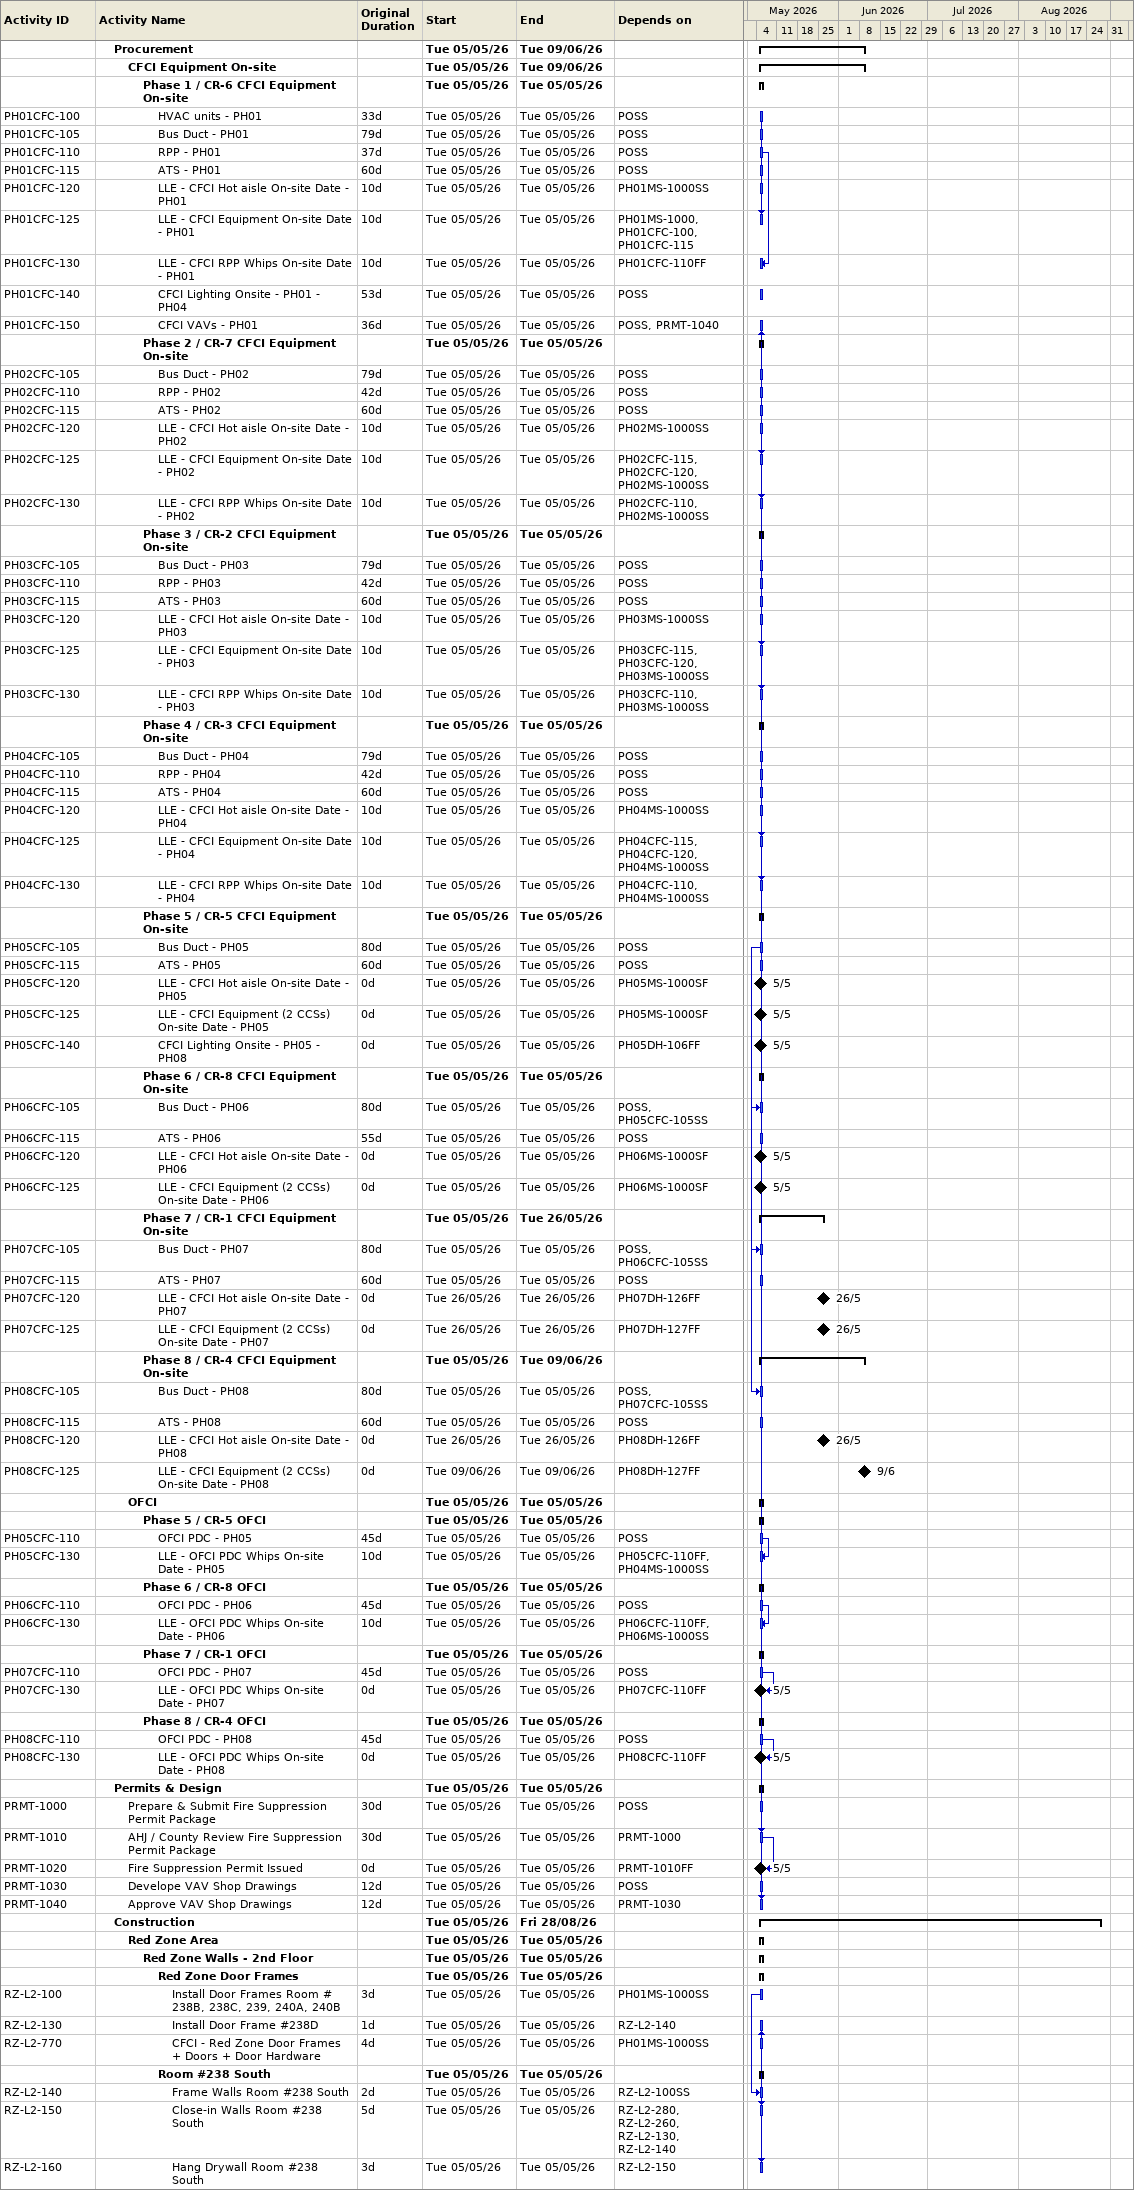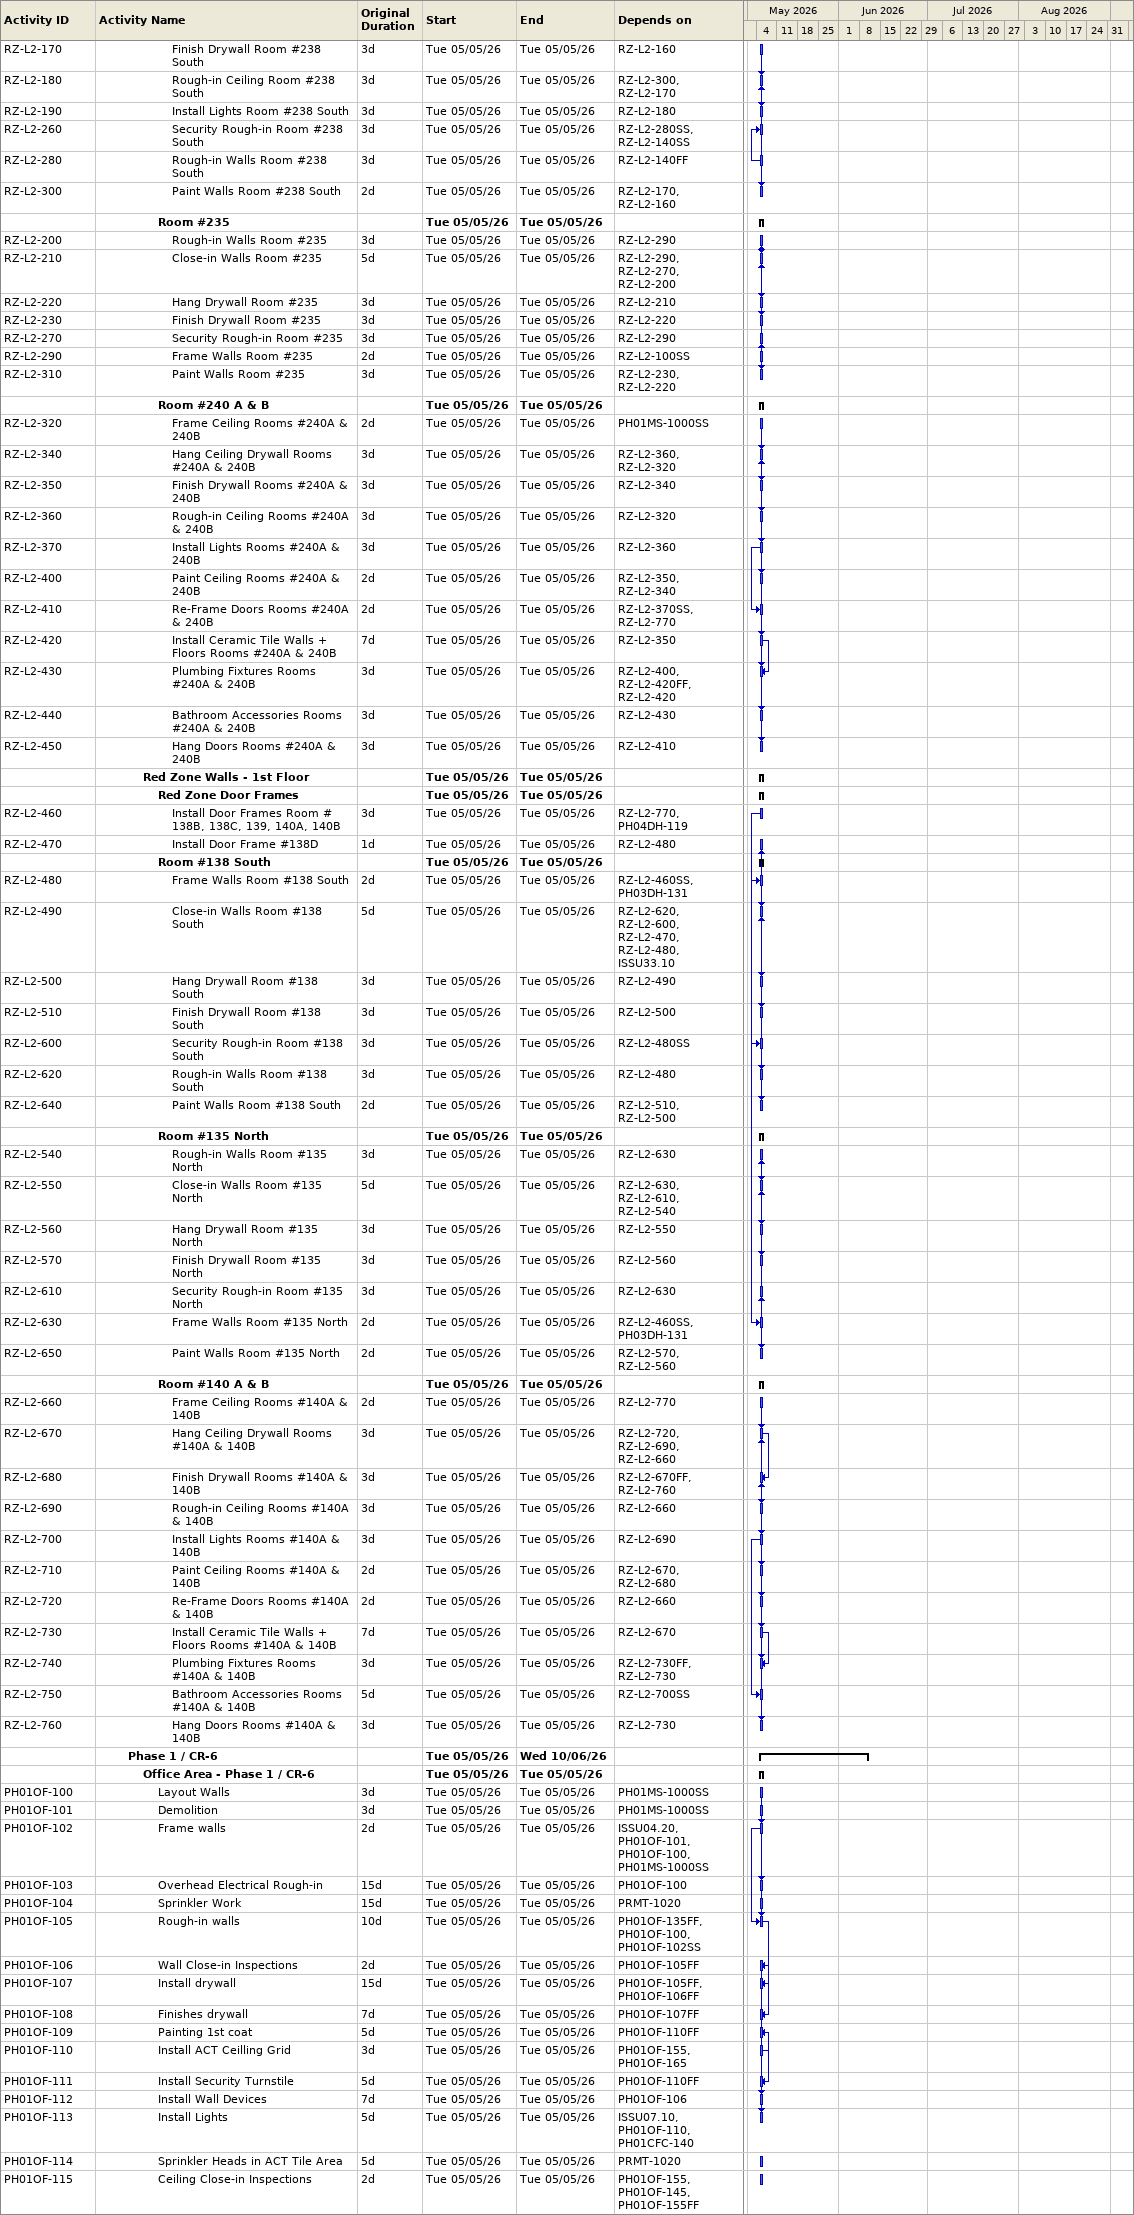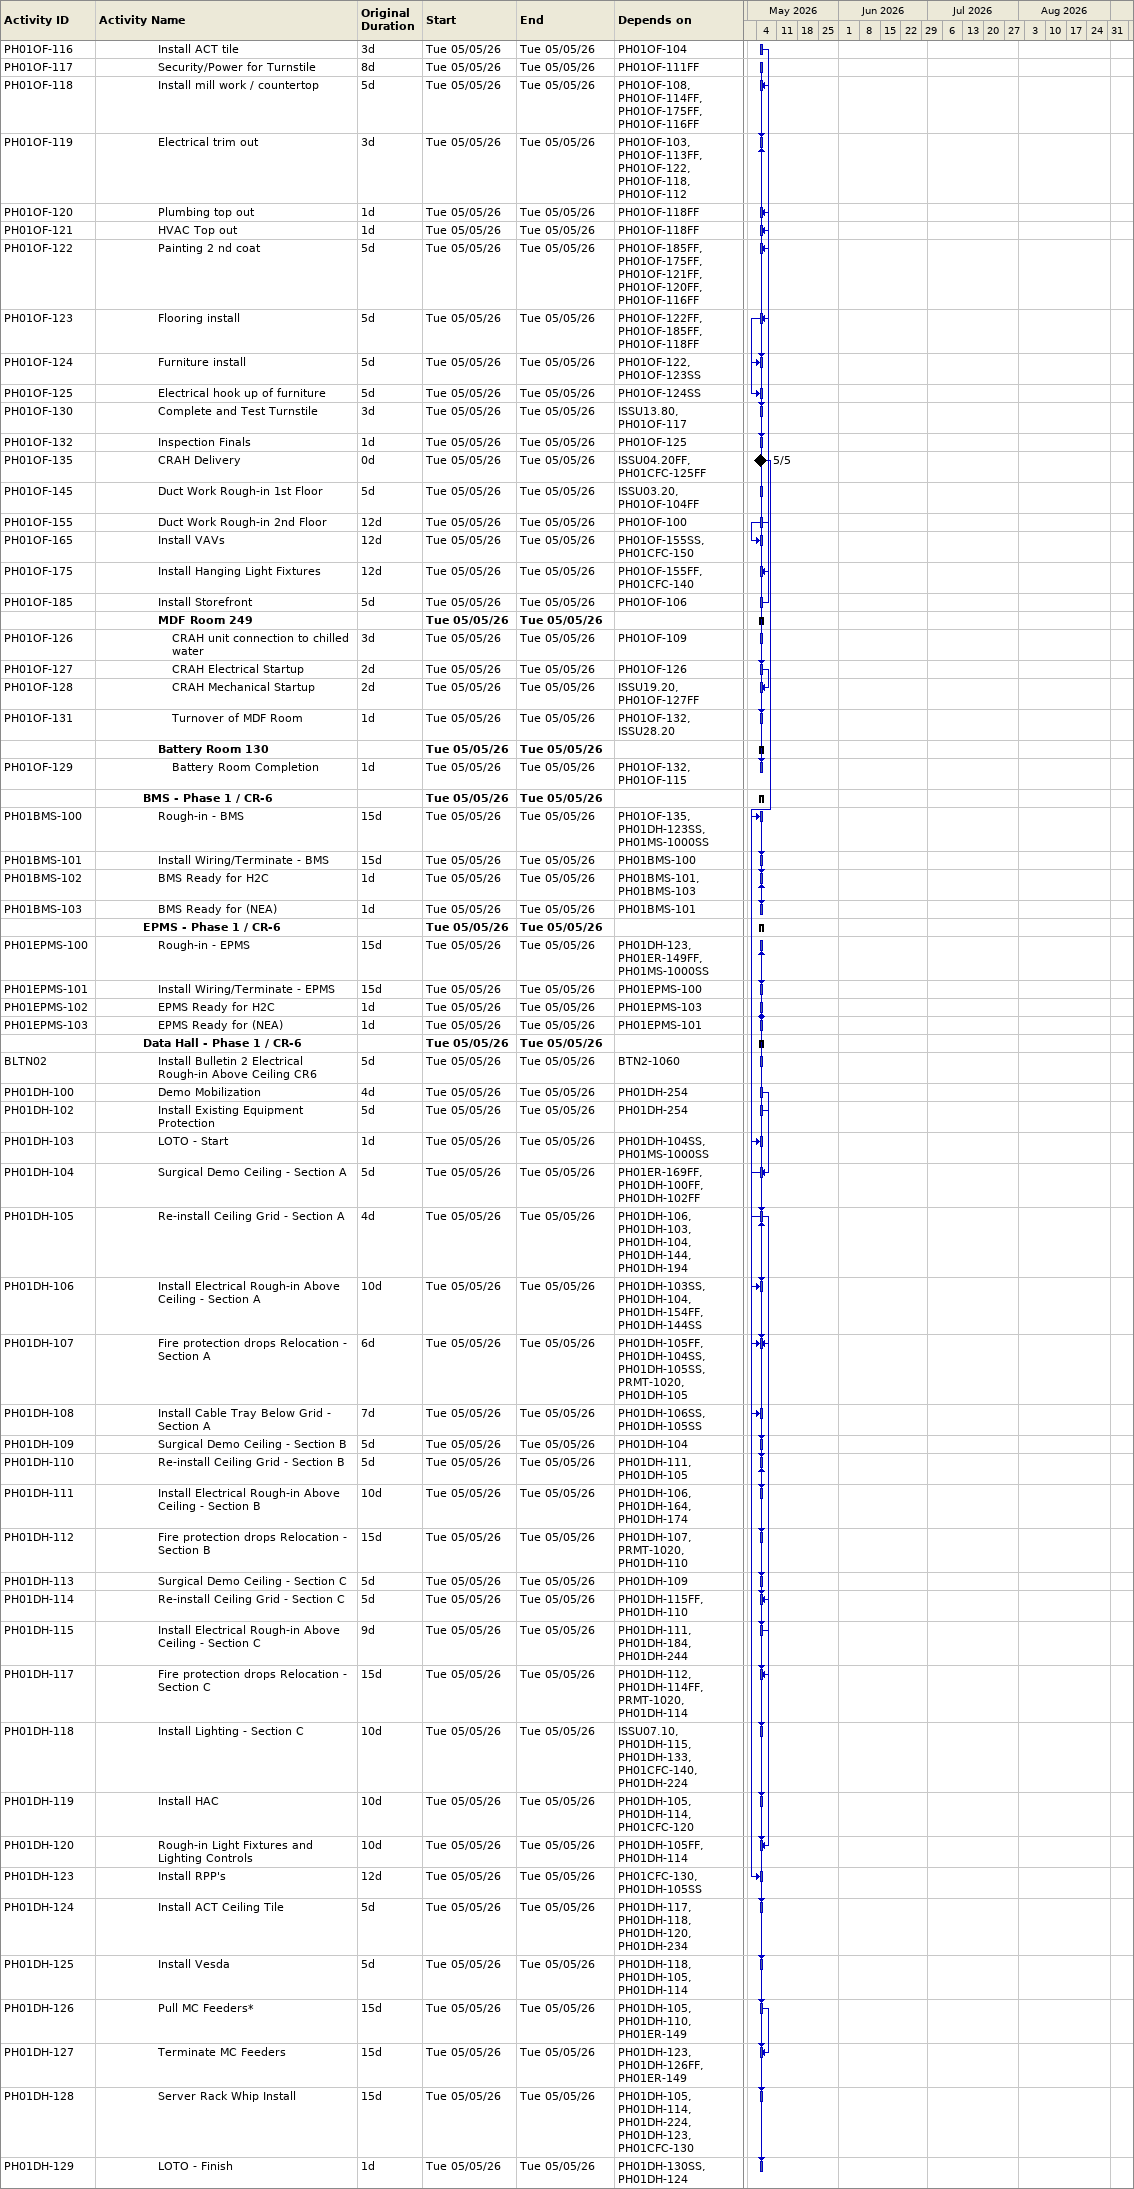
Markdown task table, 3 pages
| ID | Level | Task | Original duration | Start | Finish | Predecessors |
|---|---|---|---|---|---|---|
|  | 2 | **Procurement** |  | 2026-05-05 | 2026-06-09 |  |
|  | 3 | **CFCI Equipment On-site** |  | 2026-05-05 | 2026-06-09 |  |
|  | 4 | **Phase 1 / CR-6 CFCI Equipment On-site** |  | 2026-05-05 | 2026-05-05 |  |
| PH01CFC-100 | 5 | HVAC units - PH01 | 33d | 2026-05-05 | 2026-05-05 | POSS |
| PH01CFC-105 | 5 | Bus Duct - PH01 | 79d | 2026-05-05 | 2026-05-05 | POSS |
| PH01CFC-110 | 5 | RPP - PH01 | 37d | 2026-05-05 | 2026-05-05 | POSS |
| PH01CFC-115 | 5 | ATS - PH01 | 60d | 2026-05-05 | 2026-05-05 | POSS |
| PH01CFC-120 | 5 | LLE - CFCI Hot aisle On-site Date - PH01 | 10d | 2026-05-05 | 2026-05-05 | PH01MS-1000SS |
| PH01CFC-125 | 5 | LLE - CFCI Equipment On-site Date - PH01 | 10d | 2026-05-05 | 2026-05-05 | PH01MS-1000, PH01CFC-100, PH01CFC-115 |
| PH01CFC-130 | 5 | LLE - CFCI RPP Whips On-site Date - PH01 | 10d | 2026-05-05 | 2026-05-05 | PH01CFC-110FF |
| PH01CFC-140 | 5 | CFCI Lighting Onsite - PH01 - PH04 | 53d | 2026-05-05 | 2026-05-05 | POSS |
| PH01CFC-150 | 5 | CFCI VAVs - PH01 | 36d | 2026-05-05 | 2026-05-05 | POSS, PRMT-1040 |
|  | 4 | **Phase 2 / CR-7 CFCI Equipment On-site** |  | 2026-05-05 | 2026-05-05 |  |
| PH02CFC-105 | 5 | Bus Duct - PH02 | 79d | 2026-05-05 | 2026-05-05 | POSS |
| PH02CFC-110 | 5 | RPP - PH02 | 42d | 2026-05-05 | 2026-05-05 | POSS |
| PH02CFC-115 | 5 | ATS - PH02 | 60d | 2026-05-05 | 2026-05-05 | POSS |
| PH02CFC-120 | 5 | LLE - CFCI Hot aisle On-site Date - PH02 | 10d | 2026-05-05 | 2026-05-05 | PH02MS-1000SS |
| PH02CFC-125 | 5 | LLE - CFCI Equipment On-site Date - PH02 | 10d | 2026-05-05 | 2026-05-05 | PH02CFC-115, PH02CFC-120, PH02MS-1000SS |
| PH02CFC-130 | 5 | LLE - CFCI RPP Whips On-site Date - PH02 | 10d | 2026-05-05 | 2026-05-05 | PH02CFC-110, PH02MS-1000SS |
|  | 4 | **Phase 3 / CR-2 CFCI Equipment On-site** |  | 2026-05-05 | 2026-05-05 |  |
| PH03CFC-105 | 5 | Bus Duct - PH03 | 79d | 2026-05-05 | 2026-05-05 | POSS |
| PH03CFC-110 | 5 | RPP - PH03 | 42d | 2026-05-05 | 2026-05-05 | POSS |
| PH03CFC-115 | 5 | ATS - PH03 | 60d | 2026-05-05 | 2026-05-05 | POSS |
| PH03CFC-120 | 5 | LLE - CFCI Hot aisle On-site Date - PH03 | 10d | 2026-05-05 | 2026-05-05 | PH03MS-1000SS |
| PH03CFC-125 | 5 | LLE - CFCI Equipment On-site Date - PH03 | 10d | 2026-05-05 | 2026-05-05 | PH03CFC-115, PH03CFC-120, PH03MS-1000SS |
| PH03CFC-130 | 5 | LLE - CFCI RPP Whips On-site Date - PH03 | 10d | 2026-05-05 | 2026-05-05 | PH03CFC-110, PH03MS-1000SS |
|  | 4 | **Phase 4 / CR-3 CFCI Equipment On-site** |  | 2026-05-05 | 2026-05-05 |  |
| PH04CFC-105 | 5 | Bus Duct - PH04 | 79d | 2026-05-05 | 2026-05-05 | POSS |
| PH04CFC-110 | 5 | RPP - PH04 | 42d | 2026-05-05 | 2026-05-05 | POSS |
| PH04CFC-115 | 5 | ATS - PH04 | 60d | 2026-05-05 | 2026-05-05 | POSS |
| PH04CFC-120 | 5 | LLE - CFCI Hot aisle On-site Date - PH04 | 10d | 2026-05-05 | 2026-05-05 | PH04MS-1000SS |
| PH04CFC-125 | 5 | LLE - CFCI Equipment On-site Date - PH04 | 10d | 2026-05-05 | 2026-05-05 | PH04CFC-115, PH04CFC-120, PH04MS-1000SS |
| PH04CFC-130 | 5 | LLE - CFCI RPP Whips On-site Date - PH04 | 10d | 2026-05-05 | 2026-05-05 | PH04CFC-110, PH04MS-1000SS |
|  | 4 | **Phase 5 / CR-5 CFCI Equipment On-site** |  | 2026-05-05 | 2026-05-05 |  |
| PH05CFC-105 | 5 | Bus Duct - PH05 | 80d | 2026-05-05 | 2026-05-05 | POSS |
| PH05CFC-115 | 5 | ATS - PH05 | 60d | 2026-05-05 | 2026-05-05 | POSS |
| PH05CFC-120 | 5 | LLE - CFCI Hot aisle On-site Date - PH05 | 0d | 2026-05-05 | 2026-05-05 | PH05MS-1000SF |
| PH05CFC-125 | 5 | LLE - CFCI Equipment (2 CCSs) On-site Date - PH05 | 0d | 2026-05-05 | 2026-05-05 | PH05MS-1000SF |
| PH05CFC-140 | 5 | CFCI Lighting Onsite - PH05 - PH08 | 0d | 2026-05-05 | 2026-05-05 | PH05DH-106FF |
|  | 4 | **Phase 6 / CR-8 CFCI Equipment On-site** |  | 2026-05-05 | 2026-05-05 |  |
| PH06CFC-105 | 5 | Bus Duct - PH06 | 80d | 2026-05-05 | 2026-05-05 | POSS, PH05CFC-105SS |
| PH06CFC-115 | 5 | ATS - PH06 | 55d | 2026-05-05 | 2026-05-05 | POSS |
| PH06CFC-120 | 5 | LLE - CFCI Hot aisle On-site Date - PH06 | 0d | 2026-05-05 | 2026-05-05 | PH06MS-1000SF |
| PH06CFC-125 | 5 | LLE - CFCI Equipment (2 CCSs) On-site Date - PH06 | 0d | 2026-05-05 | 2026-05-05 | PH06MS-1000SF |
|  | 4 | **Phase 7 / CR-1 CFCI Equipment On-site** |  | 2026-05-05 | 2026-05-26 |  |
| PH07CFC-105 | 5 | Bus Duct - PH07 | 80d | 2026-05-05 | 2026-05-05 | POSS, PH06CFC-105SS |
| PH07CFC-115 | 5 | ATS - PH07 | 60d | 2026-05-05 | 2026-05-05 | POSS |
| PH07CFC-120 | 5 | LLE - CFCI Hot aisle On-site Date - PH07 | 0d | 2026-05-26 | 2026-05-26 | PH07DH-126FF |
| PH07CFC-125 | 5 | LLE - CFCI Equipment (2 CCSs) On-site Date - PH07 | 0d | 2026-05-26 | 2026-05-26 | PH07DH-127FF |
|  | 4 | **Phase 8 / CR-4 CFCI Equipment On-site** |  | 2026-05-05 | 2026-06-09 |  |
| PH08CFC-105 | 5 | Bus Duct - PH08 | 80d | 2026-05-05 | 2026-05-05 | POSS, PH07CFC-105SS |
| PH08CFC-115 | 5 | ATS - PH08 | 60d | 2026-05-05 | 2026-05-05 | POSS |
| PH08CFC-120 | 5 | LLE - CFCI Hot aisle On-site Date - PH08 | 0d | 2026-05-26 | 2026-05-26 | PH08DH-126FF |
| PH08CFC-125 | 5 | LLE - CFCI Equipment (2 CCSs) On-site Date - PH08 | 0d | 2026-06-09 | 2026-06-09 | PH08DH-127FF |
|  | 3 | **OFCI** |  | 2026-05-05 | 2026-05-05 |  |
|  | 4 | **Phase 5 / CR-5 OFCI** |  | 2026-05-05 | 2026-05-05 |  |
| PH05CFC-110 | 5 | OFCI PDC - PH05 | 45d | 2026-05-05 | 2026-05-05 | POSS |
| PH05CFC-130 | 5 | LLE - OFCI PDC Whips On-site Date - PH05 | 10d | 2026-05-05 | 2026-05-05 | PH05CFC-110FF, PH04MS-1000SS |
|  | 4 | **Phase 6 / CR-8 OFCI** |  | 2026-05-05 | 2026-05-05 |  |
| PH06CFC-110 | 5 | OFCI PDC - PH06 | 45d | 2026-05-05 | 2026-05-05 | POSS |
| PH06CFC-130 | 5 | LLE - OFCI PDC Whips On-site Date - PH06 | 10d | 2026-05-05 | 2026-05-05 | PH06CFC-110FF, PH06MS-1000SS |
|  | 4 | **Phase 7 / CR-1 OFCI** |  | 2026-05-05 | 2026-05-05 |  |
| PH07CFC-110 | 5 | OFCI PDC - PH07 | 45d | 2026-05-05 | 2026-05-05 | POSS |
| PH07CFC-130 | 5 | LLE - OFCI PDC Whips On-site Date - PH07 | 0d | 2026-05-05 | 2026-05-05 | PH07CFC-110FF |
|  | 4 | **Phase 8 / CR-4 OFCI** |  | 2026-05-05 | 2026-05-05 |  |
| PH08CFC-110 | 5 | OFCI PDC - PH08 | 45d | 2026-05-05 | 2026-05-05 | POSS |
| PH08CFC-130 | 5 | LLE - OFCI PDC Whips On-site Date - PH08 | 0d | 2026-05-05 | 2026-05-05 | PH08CFC-110FF |
|  | 2 | **Permits & Design** |  | 2026-05-05 | 2026-05-05 |  |
| PRMT-1000 | 3 | Prepare & Submit Fire Suppression Permit Package | 30d | 2026-05-05 | 2026-05-05 | POSS |
| PRMT-1010 | 3 | AHJ / County Review Fire Suppression Permit Package | 30d | 2026-05-05 | 2026-05-05 | PRMT-1000 |
| PRMT-1020 | 3 | Fire Suppression Permit Issued | 0d | 2026-05-05 | 2026-05-05 | PRMT-1010FF |
| PRMT-1030 | 3 | Develope VAV Shop Drawings | 12d | 2026-05-05 | 2026-05-05 | POSS |
| PRMT-1040 | 3 | Approve VAV Shop Drawings | 12d | 2026-05-05 | 2026-05-05 | PRMT-1030 |
|  | 2 | **Construction** |  | 2026-05-05 | 2026-08-28 |  |
|  | 3 | **Red Zone Area** |  | 2026-05-05 | 2026-05-05 |  |
|  | 4 | **Red Zone Walls - 2nd Floor** |  | 2026-05-05 | 2026-05-05 |  |
|  | 5 | **Red Zone Door Frames** |  | 2026-05-05 | 2026-05-05 |  |
| RZ-L2-100 | 6 | Install Door Frames Room # 238B, 238C, 239, 240A, 240B | 3d | 2026-05-05 | 2026-05-05 | PH01MS-1000SS |
| RZ-L2-130 | 6 | Install Door Frame #238D | 1d | 2026-05-05 | 2026-05-05 | RZ-L2-140 |
| RZ-L2-770 | 6 | CFCI - Red Zone Door Frames + Doors + Door Hardware | 4d | 2026-05-05 | 2026-05-05 | PH01MS-1000SS |
|  | 5 | **Room #238 South** |  | 2026-05-05 | 2026-05-05 |  |
| RZ-L2-140 | 6 | Frame Walls Room #238 South | 2d | 2026-05-05 | 2026-05-05 | RZ-L2-100SS |
| RZ-L2-150 | 6 | Close-in Walls Room #238 South | 5d | 2026-05-05 | 2026-05-05 | RZ-L2-280, RZ-L2-260, RZ-L2-130, RZ-L2-140 |
| RZ-L2-160 | 6 | Hang Drywall Room #238 South | 3d | 2026-05-05 | 2026-05-05 | RZ-L2-150 |
| RZ-L2-170 | 6 | Finish Drywall Room #238 South | 3d | 2026-05-05 | 2026-05-05 | RZ-L2-160 |
| RZ-L2-180 | 6 | Rough-in Ceiling Room #238 South | 3d | 2026-05-05 | 2026-05-05 | RZ-L2-300, RZ-L2-170 |
| RZ-L2-190 | 6 | Install Lights Room #238 South | 3d | 2026-05-05 | 2026-05-05 | RZ-L2-180 |
| RZ-L2-260 | 6 | Security Rough-in Room #238 South | 3d | 2026-05-05 | 2026-05-05 | RZ-L2-280SS, RZ-L2-140SS |
| RZ-L2-280 | 6 | Rough-in Walls Room #238 South | 3d | 2026-05-05 | 2026-05-05 | RZ-L2-140FF |
| RZ-L2-300 | 6 | Paint Walls Room #238 South | 2d | 2026-05-05 | 2026-05-05 | RZ-L2-170, RZ-L2-160 |
|  | 5 | **Room #235** |  | 2026-05-05 | 2026-05-05 |  |
| RZ-L2-200 | 6 | Rough-in Walls Room #235 | 3d | 2026-05-05 | 2026-05-05 | RZ-L2-290 |
| RZ-L2-210 | 6 | Close-in Walls Room #235 | 5d | 2026-05-05 | 2026-05-05 | RZ-L2-290, RZ-L2-270, RZ-L2-200 |
| RZ-L2-220 | 6 | Hang Drywall Room #235 | 3d | 2026-05-05 | 2026-05-05 | RZ-L2-210 |
| RZ-L2-230 | 6 | Finish Drywall Room #235 | 3d | 2026-05-05 | 2026-05-05 | RZ-L2-220 |
| RZ-L2-270 | 6 | Security Rough-in Room #235 | 3d | 2026-05-05 | 2026-05-05 | RZ-L2-290 |
| RZ-L2-290 | 6 | Frame Walls Room #235 | 2d | 2026-05-05 | 2026-05-05 | RZ-L2-100SS |
| RZ-L2-310 | 6 | Paint Walls Room #235 | 3d | 2026-05-05 | 2026-05-05 | RZ-L2-230, RZ-L2-220 |
|  | 5 | **Room #240 A & B** |  | 2026-05-05 | 2026-05-05 |  |
| RZ-L2-320 | 6 | Frame Ceiling Rooms #240A & 240B | 2d | 2026-05-05 | 2026-05-05 | PH01MS-1000SS |
| RZ-L2-340 | 6 | Hang Ceiling Drywall Rooms #240A & 240B | 3d | 2026-05-05 | 2026-05-05 | RZ-L2-360, RZ-L2-320 |
| RZ-L2-350 | 6 | Finish Drywall Rooms #240A & 240B | 3d | 2026-05-05 | 2026-05-05 | RZ-L2-340 |
| RZ-L2-360 | 6 | Rough-in Ceiling Rooms #240A & 240B | 3d | 2026-05-05 | 2026-05-05 | RZ-L2-320 |
| RZ-L2-370 | 6 | Install Lights Rooms #240A & 240B | 3d | 2026-05-05 | 2026-05-05 | RZ-L2-360 |
| RZ-L2-400 | 6 | Paint Ceiling Rooms #240A & 240B | 2d | 2026-05-05 | 2026-05-05 | RZ-L2-350, RZ-L2-340 |
| RZ-L2-410 | 6 | Re-Frame Doors Rooms #240A & 240B | 2d | 2026-05-05 | 2026-05-05 | RZ-L2-370SS, RZ-L2-770 |
| RZ-L2-420 | 6 | Install Ceramic Tile Walls + Floors Rooms #240A & 240B | 7d | 2026-05-05 | 2026-05-05 | RZ-L2-350 |
| RZ-L2-430 | 6 | Plumbing Fixtures Rooms #240A & 240B | 3d | 2026-05-05 | 2026-05-05 | RZ-L2-400, RZ-L2-420FF, RZ-L2-420 |
| RZ-L2-440 | 6 | Bathroom Accessories Rooms #240A & 240B | 3d | 2026-05-05 | 2026-05-05 | RZ-L2-430 |
| RZ-L2-450 | 6 | Hang Doors Rooms #240A & 240B | 3d | 2026-05-05 | 2026-05-05 | RZ-L2-410 |
|  | 4 | **Red Zone Walls - 1st Floor** |  | 2026-05-05 | 2026-05-05 |  |
|  | 5 | **Red Zone Door Frames** |  | 2026-05-05 | 2026-05-05 |  |
| RZ-L2-460 | 6 | Install Door Frames Room # 138B, 138C, 139, 140A, 140B | 3d | 2026-05-05 | 2026-05-05 | RZ-L2-770, PH04DH-119 |
| RZ-L2-470 | 6 | Install Door Frame #138D | 1d | 2026-05-05 | 2026-05-05 | RZ-L2-480 |
|  | 5 | **Room #138 South** |  | 2026-05-05 | 2026-05-05 |  |
| RZ-L2-480 | 6 | Frame Walls Room #138 South | 2d | 2026-05-05 | 2026-05-05 | RZ-L2-460SS, PH03DH-131 |
| RZ-L2-490 | 6 | Close-in Walls Room #138 South | 5d | 2026-05-05 | 2026-05-05 | RZ-L2-620, RZ-L2-600, RZ-L2-470, RZ-L2-480, ISSU33.10 |
| RZ-L2-500 | 6 | Hang Drywall Room #138 South | 3d | 2026-05-05 | 2026-05-05 | RZ-L2-490 |
| RZ-L2-510 | 6 | Finish Drywall Room #138 South | 3d | 2026-05-05 | 2026-05-05 | RZ-L2-500 |
| RZ-L2-600 | 6 | Security Rough-in Room #138 South | 3d | 2026-05-05 | 2026-05-05 | RZ-L2-480SS |
| RZ-L2-620 | 6 | Rough-in Walls Room #138 South | 3d | 2026-05-05 | 2026-05-05 | RZ-L2-480 |
| RZ-L2-640 | 6 | Paint Walls Room #138 South | 2d | 2026-05-05 | 2026-05-05 | RZ-L2-510, RZ-L2-500 |
|  | 5 | **Room #135 North** |  | 2026-05-05 | 2026-05-05 |  |
| RZ-L2-540 | 6 | Rough-in Walls Room #135 North | 3d | 2026-05-05 | 2026-05-05 | RZ-L2-630 |
| RZ-L2-550 | 6 | Close-in Walls Room #135 North | 5d | 2026-05-05 | 2026-05-05 | RZ-L2-630, RZ-L2-610, RZ-L2-540 |
| RZ-L2-560 | 6 | Hang Drywall Room #135 North | 3d | 2026-05-05 | 2026-05-05 | RZ-L2-550 |
| RZ-L2-570 | 6 | Finish Drywall Room #135 North | 3d | 2026-05-05 | 2026-05-05 | RZ-L2-560 |
| RZ-L2-610 | 6 | Security Rough-in Room #135 North | 3d | 2026-05-05 | 2026-05-05 | RZ-L2-630 |
| RZ-L2-630 | 6 | Frame Walls Room #135 North | 2d | 2026-05-05 | 2026-05-05 | RZ-L2-460SS, PH03DH-131 |
| RZ-L2-650 | 6 | Paint Walls Room #135 North | 2d | 2026-05-05 | 2026-05-05 | RZ-L2-570, RZ-L2-560 |
|  | 5 | **Room #140 A & B** |  | 2026-05-05 | 2026-05-05 |  |
| RZ-L2-660 | 6 | Frame Ceiling Rooms #140A & 140B | 2d | 2026-05-05 | 2026-05-05 | RZ-L2-770 |
| RZ-L2-670 | 6 | Hang Ceiling Drywall Rooms #140A & 140B | 3d | 2026-05-05 | 2026-05-05 | RZ-L2-720, RZ-L2-690, RZ-L2-660 |
| RZ-L2-680 | 6 | Finish Drywall Rooms #140A & 140B | 3d | 2026-05-05 | 2026-05-05 | RZ-L2-670FF, RZ-L2-760 |
| RZ-L2-690 | 6 | Rough-in Ceiling Rooms #140A & 140B | 3d | 2026-05-05 | 2026-05-05 | RZ-L2-660 |
| RZ-L2-700 | 6 | Install Lights Rooms #140A & 140B | 3d | 2026-05-05 | 2026-05-05 | RZ-L2-690 |
| RZ-L2-710 | 6 | Paint Ceiling Rooms #140A & 140B | 2d | 2026-05-05 | 2026-05-05 | RZ-L2-670, RZ-L2-680 |
| RZ-L2-720 | 6 | Re-Frame Doors Rooms #140A & 140B | 2d | 2026-05-05 | 2026-05-05 | RZ-L2-660 |
| RZ-L2-730 | 6 | Install Ceramic Tile Walls + Floors Rooms #140A & 140B | 7d | 2026-05-05 | 2026-05-05 | RZ-L2-670 |
| RZ-L2-740 | 6 | Plumbing Fixtures Rooms #140A & 140B | 3d | 2026-05-05 | 2026-05-05 | RZ-L2-730FF, RZ-L2-730 |
| RZ-L2-750 | 6 | Bathroom Accessories Rooms #140A & 140B | 5d | 2026-05-05 | 2026-05-05 | RZ-L2-700SS |
| RZ-L2-760 | 6 | Hang Doors Rooms #140A & 140B | 3d | 2026-05-05 | 2026-05-05 | RZ-L2-730 |
|  | 3 | **Phase 1 / CR-6** |  | 2026-05-05 | 2026-06-10 |  |
|  | 4 | **Office Area - Phase 1 / CR-6** |  | 2026-05-05 | 2026-05-05 |  |
| PH01OF-100 | 5 | Layout Walls | 3d | 2026-05-05 | 2026-05-05 | PH01MS-1000SS |
| PH01OF-101 | 5 | Demolition | 3d | 2026-05-05 | 2026-05-05 | PH01MS-1000SS |
| PH01OF-102 | 5 | Frame walls | 2d | 2026-05-05 | 2026-05-05 | ISSU04.20, PH01OF-101, PH01OF-100, PH01MS-1000SS |
| PH01OF-103 | 5 | Overhead Electrical Rough-in | 15d | 2026-05-05 | 2026-05-05 | PH01OF-100 |
| PH01OF-104 | 5 | Sprinkler Work | 15d | 2026-05-05 | 2026-05-05 | PRMT-1020 |
| PH01OF-105 | 5 | Rough-in walls | 10d | 2026-05-05 | 2026-05-05 | PH01OF-135FF, PH01OF-100, PH01OF-102SS |
| PH01OF-106 | 5 | Wall Close-in Inspections | 2d | 2026-05-05 | 2026-05-05 | PH01OF-105FF |
| PH01OF-107 | 5 | Install drywall | 15d | 2026-05-05 | 2026-05-05 | PH01OF-105FF, PH01OF-106FF |
| PH01OF-108 | 5 | Finishes drywall | 7d | 2026-05-05 | 2026-05-05 | PH01OF-107FF |
| PH01OF-109 | 5 | Painting 1st coat | 5d | 2026-05-05 | 2026-05-05 | PH01OF-110FF |
| PH01OF-110 | 5 | Install ACT Ceilling Grid | 3d | 2026-05-05 | 2026-05-05 | PH01OF-155, PH01OF-165 |
| PH01OF-111 | 5 | Install Security Turnstile | 5d | 2026-05-05 | 2026-05-05 | PH01OF-110FF |
| PH01OF-112 | 5 | Install Wall Devices | 7d | 2026-05-05 | 2026-05-05 | PH01OF-106 |
| PH01OF-113 | 5 | Install Lights | 5d | 2026-05-05 | 2026-05-05 | ISSU07.10, PH01OF-110, PH01CFC-140 |
| PH01OF-114 | 5 | Sprinkler Heads in ACT Tile Area | 5d | 2026-05-05 | 2026-05-05 | PRMT-1020 |
| PH01OF-115 | 5 | Ceiling Close-in Inspections | 2d | 2026-05-05 | 2026-05-05 | PH01OF-155, PH01OF-145, PH01OF-155FF |
| PH01OF-116 | 5 | Install ACT tile | 3d | 2026-05-05 | 2026-05-05 | PH01OF-104 |
| PH01OF-117 | 5 | Security/Power for Turnstile | 8d | 2026-05-05 | 2026-05-05 | PH01OF-111FF |
| PH01OF-118 | 5 | Install mill work / countertop | 5d | 2026-05-05 | 2026-05-05 | PH01OF-108, PH01OF-114FF, PH01OF-175FF, PH01OF-116FF |
| PH01OF-119 | 5 | Electrical trim out | 3d | 2026-05-05 | 2026-05-05 | PH01OF-103, PH01OF-113FF, PH01OF-122, PH01OF-118, PH01OF-112 |
| PH01OF-120 | 5 | Plumbing top out | 1d | 2026-05-05 | 2026-05-05 | PH01OF-118FF |
| PH01OF-121 | 5 | HVAC Top out | 1d | 2026-05-05 | 2026-05-05 | PH01OF-118FF |
| PH01OF-122 | 5 | Painting 2 nd coat | 5d | 2026-05-05 | 2026-05-05 | PH01OF-185FF, PH01OF-175FF, PH01OF-121FF, PH01OF-120FF, PH01OF-116FF |
| PH01OF-123 | 5 | Flooring install | 5d | 2026-05-05 | 2026-05-05 | PH01OF-122FF, PH01OF-185FF, PH01OF-118FF |
| PH01OF-124 | 5 | Furniture install | 5d | 2026-05-05 | 2026-05-05 | PH01OF-122, PH01OF-123SS |
| PH01OF-125 | 5 | Electrical hook up of furniture | 5d | 2026-05-05 | 2026-05-05 | PH01OF-124SS |
| PH01OF-130 | 5 | Complete and Test Turnstile | 3d | 2026-05-05 | 2026-05-05 | ISSU13.80, PH01OF-117 |
| PH01OF-132 | 5 | Inspection Finals | 1d | 2026-05-05 | 2026-05-05 | PH01OF-125 |
| PH01OF-135 | 5 | CRAH Delivery | 0d | 2026-05-05 | 2026-05-05 | ISSU04.20FF, PH01CFC-125FF |
| PH01OF-145 | 5 | Duct Work Rough-in 1st Floor | 5d | 2026-05-05 | 2026-05-05 | ISSU03.20, PH01OF-104FF |
| PH01OF-155 | 5 | Duct Work Rough-in 2nd Floor | 12d | 2026-05-05 | 2026-05-05 | PH01OF-100 |
| PH01OF-165 | 5 | Install VAVs | 12d | 2026-05-05 | 2026-05-05 | PH01OF-155SS, PH01CFC-150 |
| PH01OF-175 | 5 | Install Hanging Light Fixtures | 12d | 2026-05-05 | 2026-05-05 | PH01OF-155FF, PH01CFC-140 |
| PH01OF-185 | 5 | Install Storefront | 5d | 2026-05-05 | 2026-05-05 | PH01OF-106 |
|  | 5 | **MDF Room 249** |  | 2026-05-05 | 2026-05-05 |  |
| PH01OF-126 | 6 | CRAH unit connection to chilled water | 3d | 2026-05-05 | 2026-05-05 | PH01OF-109 |
| PH01OF-127 | 6 | CRAH Electrical Startup | 2d | 2026-05-05 | 2026-05-05 | PH01OF-126 |
| PH01OF-128 | 6 | CRAH Mechanical Startup | 2d | 2026-05-05 | 2026-05-05 | ISSU19.20, PH01OF-127FF |
| PH01OF-131 | 6 | Turnover of MDF Room | 1d | 2026-05-05 | 2026-05-05 | PH01OF-132, ISSU28.20 |
|  | 5 | **Battery Room 130** |  | 2026-05-05 | 2026-05-05 |  |
| PH01OF-129 | 6 | Battery Room Completion | 1d | 2026-05-05 | 2026-05-05 | PH01OF-132, PH01OF-115 |
|  | 4 | **BMS - Phase 1 / CR-6** |  | 2026-05-05 | 2026-05-05 |  |
| PH01BMS-100 | 5 | Rough-in - BMS | 15d | 2026-05-05 | 2026-05-05 | PH01OF-135, PH01DH-123SS, PH01MS-1000SS |
| PH01BMS-101 | 5 | Install Wiring/Terminate - BMS | 15d | 2026-05-05 | 2026-05-05 | PH01BMS-100 |
| PH01BMS-102 | 5 | BMS Ready for H2C | 1d | 2026-05-05 | 2026-05-05 | PH01BMS-101, PH01BMS-103 |
| PH01BMS-103 | 5 | BMS Ready for (NEA) | 1d | 2026-05-05 | 2026-05-05 | PH01BMS-101 |
|  | 4 | **EPMS - Phase 1 / CR-6** |  | 2026-05-05 | 2026-05-05 |  |
| PH01EPMS-100 | 5 | Rough-in - EPMS | 15d | 2026-05-05 | 2026-05-05 | PH01DH-123, PH01ER-149FF, PH01MS-1000SS |
| PH01EPMS-101 | 5 | Install Wiring/Terminate - EPMS | 15d | 2026-05-05 | 2026-05-05 | PH01EPMS-100 |
| PH01EPMS-102 | 5 | EPMS Ready for H2C | 1d | 2026-05-05 | 2026-05-05 | PH01EPMS-103 |
| PH01EPMS-103 | 5 | EPMS Ready for (NEA) | 1d | 2026-05-05 | 2026-05-05 | PH01EPMS-101 |
|  | 4 | **Data Hall - Phase 1 / CR-6** |  | 2026-05-05 | 2026-05-05 |  |
| BLTN02 | 5 | Install Bulletin 2 Electrical Rough-in Above Ceiling CR6 | 5d | 2026-05-05 | 2026-05-05 | BTN2-1060 |
| PH01DH-100 | 5 | Demo Mobilization | 4d | 2026-05-05 | 2026-05-05 | PH01DH-254 |
| PH01DH-102 | 5 | Install Existing Equipment Protection | 5d | 2026-05-05 | 2026-05-05 | PH01DH-254 |
| PH01DH-103 | 5 | LOTO - Start | 1d | 2026-05-05 | 2026-05-05 | PH01DH-104SS, PH01MS-1000SS |
| PH01DH-104 | 5 | Surgical Demo Ceiling - Section A | 5d | 2026-05-05 | 2026-05-05 | PH01ER-169FF, PH01DH-100FF, PH01DH-102FF |
| PH01DH-105 | 5 | Re-install Ceiling Grid - Section A | 4d | 2026-05-05 | 2026-05-05 | PH01DH-106, PH01DH-103, PH01DH-104, PH01DH-144, PH01DH-194 |
| PH01DH-106 | 5 | Install Electrical Rough-in Above Ceiling - Section A | 10d | 2026-05-05 | 2026-05-05 | PH01DH-103SS, PH01DH-104, PH01DH-154FF, PH01DH-144SS |
| PH01DH-107 | 5 | Fire protection drops Relocation - Section A | 6d | 2026-05-05 | 2026-05-05 | PH01DH-105FF, PH01DH-104SS, PH01DH-105SS, PRMT-1020, PH01DH-105 |
| PH01DH-108 | 5 | Install Cable Tray Below Grid - Section A | 7d | 2026-05-05 | 2026-05-05 | PH01DH-106SS, PH01DH-105SS |
| PH01DH-109 | 5 | Surgical Demo Ceiling - Section B | 5d | 2026-05-05 | 2026-05-05 | PH01DH-104 |
| PH01DH-110 | 5 | Re-install Ceiling Grid - Section B | 5d | 2026-05-05 | 2026-05-05 | PH01DH-111, PH01DH-105 |
| PH01DH-111 | 5 | Install Electrical Rough-in Above Ceiling - Section B | 10d | 2026-05-05 | 2026-05-05 | PH01DH-106, PH01DH-164, PH01DH-174 |
| PH01DH-112 | 5 | Fire protection drops Relocation - Section B | 15d | 2026-05-05 | 2026-05-05 | PH01DH-107, PRMT-1020, PH01DH-110 |
| PH01DH-113 | 5 | Surgical Demo Ceiling - Section C | 5d | 2026-05-05 | 2026-05-05 | PH01DH-109 |
| PH01DH-114 | 5 | Re-install Ceiling Grid - Section C | 5d | 2026-05-05 | 2026-05-05 | PH01DH-115FF, PH01DH-110 |
| PH01DH-115 | 5 | Install Electrical Rough-in Above Ceiling - Section C | 9d | 2026-05-05 | 2026-05-05 | PH01DH-111, PH01DH-184, PH01DH-244 |
| PH01DH-117 | 5 | Fire protection drops Relocation - Section C | 15d | 2026-05-05 | 2026-05-05 | PH01DH-112, PH01DH-114FF, PRMT-1020, PH01DH-114 |
| PH01DH-118 | 5 | Install Lighting - Section C | 10d | 2026-05-05 | 2026-05-05 | ISSU07.10, PH01DH-115, PH01DH-133, PH01CFC-140, PH01DH-224 |
| PH01DH-119 | 5 | Install HAC | 10d | 2026-05-05 | 2026-05-05 | PH01DH-105, PH01DH-114, PH01CFC-120 |
| PH01DH-120 | 5 | Rough-in Light Fixtures and Lighting Controls | 10d | 2026-05-05 | 2026-05-05 | PH01DH-105FF, PH01DH-114 |
| PH01DH-123 | 5 | Install RPP's | 12d | 2026-05-05 | 2026-05-05 | PH01CFC-130, PH01DH-105SS |
| PH01DH-124 | 5 | Install ACT Ceiling Tile | 5d | 2026-05-05 | 2026-05-05 | PH01DH-117, PH01DH-118, PH01DH-120, PH01DH-234 |
| PH01DH-125 | 5 | Install Vesda | 5d | 2026-05-05 | 2026-05-05 | PH01DH-118, PH01DH-105, PH01DH-114 |
| PH01DH-126 | 5 | Pull MC Feeders* | 15d | 2026-05-05 | 2026-05-05 | PH01DH-105, PH01DH-110, PH01ER-149 |
| PH01DH-127 | 5 | Terminate MC Feeders | 15d | 2026-05-05 | 2026-05-05 | PH01DH-123, PH01DH-126FF, PH01ER-149 |
| PH01DH-128 | 5 | Server Rack Whip Install | 15d | 2026-05-05 | 2026-05-05 | PH01DH-105, PH01DH-114, PH01DH-224, PH01DH-123, PH01CFC-130 |
| PH01DH-129 | 5 | LOTO - Finish | 1d | 2026-05-05 | 2026-05-05 | PH01DH-130SS, PH01DH-124 |
